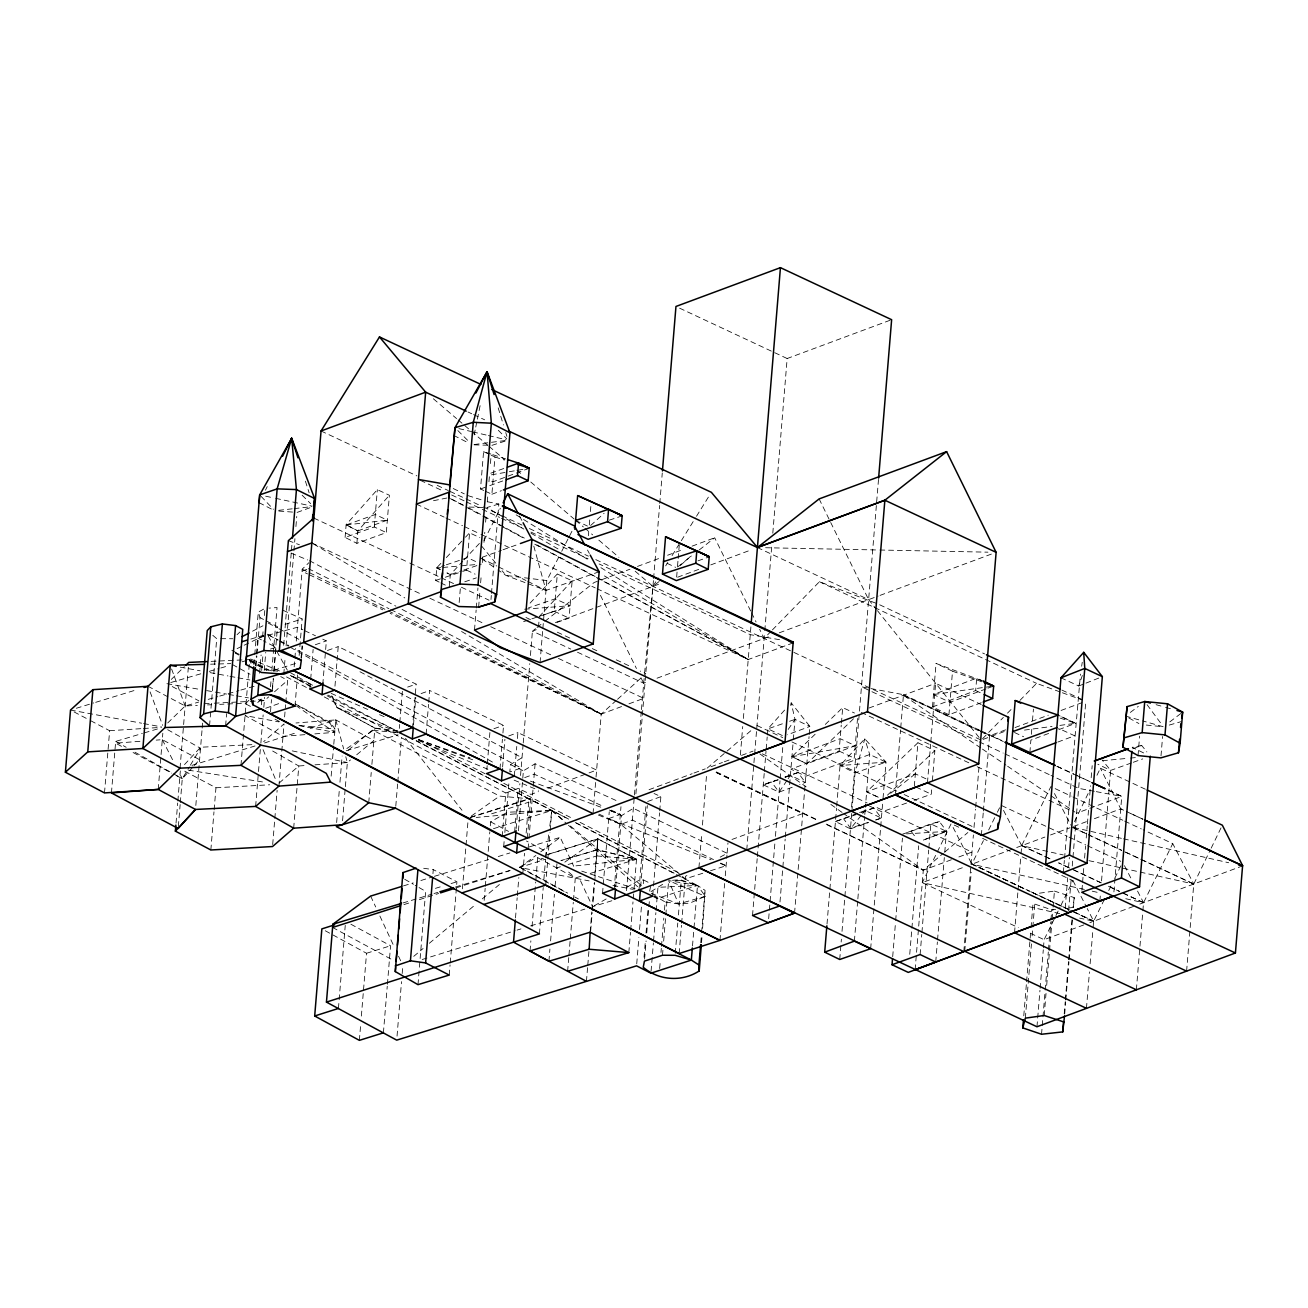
<?xml version="1.0" encoding="UTF-8"?>
<svg xmlns="http://www.w3.org/2000/svg" width="1308" height="1308" viewBox="0 0 1308 1308"><rect width="100%" height="100%" fill="white"/><g stroke="black" fill="none" stroke-linecap="round" stroke-linejoin="round"><path stroke-width="0.75" stroke-dasharray="5 3.75" d="M594.829 880.284L597.805 838.886L547.414 854.516M590.595 873.319L636.505 859.291L597.331 849.84L560.936 860.582L597.347 849.726L597.821 838.755L636.505 859.291L633.17 899.871M568.081 864.506L596.84 855.939L597.805 838.886L547.398 854.664M104.509 792.91L109.627 730.714L90.072 720.381M111.442 792.926L115.676 741.407L142.359 733.461M158.219 789.427L162.83 733.232M180.046 768.156L188.401 666.475M176.04 823.092L177.692 803.014M177.855 801.019L180.324 770.919M178.346 826.509L180.144 804.6M180.308 802.621L182.27 778.734L189.366 766.897M195.824 805.466L202.021 730.142M202.184 728.098L202.691 722M209.558 725.744L216.719 638.647L212.648 635.181M210.85 849.987L213.972 811.859M214.136 809.848L215.951 787.776L182.27 769.856M225.614 725.826L226.611 713.678M240.966 765.344L249.664 659.592L219.204 660.998M253.932 664.775L254.602 656.681M254.766 654.654L258.265 612.128L264.952 608.4L264.281 616.493M255.534 665.707L256.352 655.815M256.515 653.837L257.807 637.993L297.423 627.251L302.851 629.802M256.008 666.23L256.842 656.109M257.006 654.082L259.998 617.621L258.265 612.128M259.622 673.195L261.109 654.981M262.614 636.751L263.284 628.641M261.665 670.481L263.006 654.311M261.437 704.783L261.927 698.734M264.249 670.481L265.753 652.332M255.632 806.415L260.308 749.468M260.864 743.14L263.153 714.904M263.807 707.317L264.625 697.36M270.527 686.733L271.034 680.471M271.835 670.89L277.034 607.566L268.974 608.122M270.494 711.814L271.492 699.616M272.456 688.073L273.258 678.182M273.83 671.266L277.492 626.712L265.246 620.352M272.391 690.853L273.372 678.983M274.026 671.069L275.972 647.313L263.268 640.789M283.656 645.253L291.292 552.27M291.455 550.243L292.125 542.15M283.787 674.16L285.111 657.989M286.109 645.858L293.76 552.859M293.924 550.832L294.921 538.7M295.919 526.568L296.752 516.464M272.685 844.543L274.664 820.459M274.827 818.448L277.132 790.359M278.915 786.108L284.032 723.896L263.66 741.669M284.604 716.964L285.602 704.75M285.782 702.723L287.613 680.356L280.713 676.579M294.169 666.835L295.673 648.457M296.278 641.1L302.197 569.193L308.868 562.718M294.987 706.075L297.603 674.405M299.156 655.439L302.148 618.978L280.631 609.185M301.036 658.087L302.034 645.858M301.494 658.235L302.491 646.038M293.679 828.177L298.796 765.981L271.116 750.138M309.882 688.956L310.536 681.043M310.699 679.065L313.135 649.373M322.782 684.427L326.362 640.887L322.749 639.187M345.099 537.424L346.146 524.606L377.342 489.666L389.392 495.258L386.318 532.585L356.888 543.327L345.099 537.424L374.284 526.961L386.318 532.585M334.962 686.193L336.908 662.437M337.072 660.458L338.216 646.61L416.14 684.149L412.56 727.689M331.153 776.135L333.638 745.985M333.785 744.285L335.78 719.907L295.984 722.981M356.888 543.327L357.901 530.885L389.392 495.258M336.647 822.569L339.295 790.277M339.966 782.217L342.124 755.991M342.565 820.754L345.198 788.642M345.377 786.631L347.356 762.564L345.77 756.743M374.284 526.961L377.342 489.666M338.429 1008.452L345.247 925.41M368.742 802.736L371.227 772.472M371.897 764.395L374.873 728.082L336.826 707.17L332.543 696.526L329.027 694.532M359.373 1040.351L360.714 1024.148M361.368 1016.054L366.534 953.27L323.632 929.874M399.316 728.409L399.643 724.452M399.807 722.474L402.406 690.804M395.784 806.202L397.599 784.015M397.779 782.004L401.425 737.614M383.408 1032.83L387.25 986.248M387.413 984.237L390.569 945.749L350.773 924.167M413.492 725.106L415.781 697.393M397.043 1036.1L401.523 981.638M402.177 973.561L402.848 965.484M439.128 582.093L435.728 580.425L436.774 567.737L440.878 563.372M426.114 734.066L428.55 704.374M428.713 702.396L429.694 690.526L503.564 725.368L502.583 737.238M449.282 587.063L450.312 574.621L462.689 561.345M417.988 984.662L425.656 891.353L415.192 885.32M432.948 873.679L433.275 869.624L420.015 867.76M459.173 602.498L460.514 586.229M462.656 571.416L466.515 570.141L469.572 532.863L479.889 537.637M483.764 490.484L480.51 488.979L483.584 451.652L490.941 454.072M474.493 630.047L476.145 610.002M476.308 608.007L477.943 587.962M478.63 607.076L479.971 590.824M480.625 582.812L481.311 574.572M482.292 562.604L482.979 554.265M483.96 542.379L484.794 532.274M485.611 522.17L486.314 513.635M487.279 501.945L487.786 495.879M488.947 481.736L489.437 475.671M490.435 463.539L491.105 455.446M449.233 975.065L450.066 964.928M450.246 962.901L456.917 881.772L433.275 869.624M485.382 491.236L491.89 494.244L494.947 456.983L483.584 451.652M462.427 888.835L467.904 822.258M490.99 599.505L491.317 595.451M491.481 593.407L498.839 504.038L487.295 501.716M486.854 769.611L487.181 765.654M487.344 763.676L489.944 732.006M484.173 900.395L485.17 888.295M485.333 886.268L489.813 831.806M490.304 825.806L490.631 821.833L507.439 812.219L551.812 810.453L567.999 818.792M499.983 768.908L502.419 739.216M502.615 766.979L504.904 739.265M502.207 836.531L505.787 792.991L518.197 788.413L530.966 794.447L538.471 791.651M503.694 846.603L504.185 840.553M504.855 832.477L508.992 782.053M359.978 671.756L522.023 757.741L510.431 764.575L509.826 771.965L521.173 767.976L296.049 649.357M514.322 776.135L516.758 746.443M517.412 738.529L517.903 732.594L596.628 770.085L587.243 773.568M514.616 831.953L518.197 788.413M516.202 828.504L519.881 783.639M520.551 775.513L523.069 745.004M523.233 742.977L529.756 663.663M530.427 655.521L532.421 631.126L535.512 628.69M518.459 830.744L522.432 782.315M522.775 778.293L523.38 770.804L535.103 763.774L617.621 801.199M538.504 627.104L538.945 621.774M515.499 917.954L517.167 897.779M517.33 895.767L518.818 877.603M564.124 891.418L519.652 867.515L536.166 857.394M522.824 873.466L524.492 853.29M526.143 833.114L528.972 798.828L416.124 740.524M540.057 662.6L542.689 630.521M542.853 628.51L543.36 622.51M543.523 620.499L546.809 580.572L560.805 553.104M527.386 837.987L530.966 794.447M528.105 848.794L528.775 840.733M528.939 838.706L533.092 788.283M533.255 786.255L535.103 763.774M523.592 621.66L554.232 611.245L557.306 573.999L572.136 580.817L569.078 618.144L555.638 622.837M530.034 950.998L530.868 940.861M532.029 926.653L535.708 882.033M535.871 880.006L537.719 857.525L543.523 858.816M539.419 933.879L543.229 887.478M543.883 879.401L545.55 859.225L519.652 867.515L589.107 880.889M545.714 857.312L546.172 851.557L526.47 841.011M545.665 885.14L547.66 860.926M547.823 858.915L549.981 832.689M550.145 830.662L551.812 810.453L529.429 798.812L499.623 796.082L373.205 730.305L344.151 750.4M548.919 961.233L549.916 949.068M550.586 940.942L554.428 894.296M555.082 886.186L557.094 861.825M588.42 535.74L588.714 532.192M589.303 524.949L589.777 519.194M590.415 511.542L590.889 505.804M567.623 971.304L568.784 957.096M568.964 955.069L570.125 940.877M570.288 938.85L573.296 902.34M573.46 900.296L575.291 877.995L566.201 869.853M593.047 813.625L595.876 779.094M596.039 777.066L601.222 714.103L616.068 700.614M590.137 932.195L591.805 911.921M591.968 909.894L594.143 883.521M594.813 875.395L597.821 838.755M586.442 981.36L587.603 967.233M587.783 965.206L588.943 951.096M590.66 931.002L592.164 912.739M592.328 910.711L594.666 882.311M602.547 893.266L609.25 811.745M614.204 889.048L620.973 806.709M615.692 886.906L621.562 815.62L633.334 808.311L727.117 853.306M626.565 890.634L634.266 797.062M634.429 795.019L641.28 711.65M641.46 709.606L644.403 675.108M635.901 793.825L653.428 580.605M653.591 578.577L659.608 505.477M659.772 503.433L662.273 472.973M628.821 952.6L630.489 932.326M630.669 930.299L632.99 901.899M639.007 889.914L645.858 806.644M640.658 886.808L647.346 805.564M636.734 963.816L638.876 937.591M639.547 929.53L641.541 905.316M643.307 883.717L643.618 879.973L639.269 880.137L623.507 889.097M644.043 957.194L645.367 941.057M646.038 932.996L648.032 908.782M644.599 959.107L646.087 940.942M646.757 932.882L648.752 908.668M648.915 906.657L649.406 900.591M676.645 577.041L677.086 571.71M677.528 566.25L678.002 560.494M678.165 558.581L679.261 545.191M652.692 896.144L653.362 888.018M653.526 885.99L659.543 812.857M659.706 810.829L660.883 796.621L654.033 793.498M651.073 971.174L653.395 942.921M653.559 940.91L655.88 912.673M656.044 910.646L657.957 887.331L697.491 885.451L705.061 890.339L702.331 932.62M659.657 968.541L660.327 960.464M660.981 952.404L661.308 948.365M661.488 946.354L663.81 918.102M664.464 910.041L665.134 901.964L654.621 895.751M662.502 955.249L662.992 949.199M663.663 941.122L665.641 916.924M665.821 914.897L668.47 882.622M675.288 953.287L677.773 923.023M678.443 914.946L681.255 880.66L672.247 880.627M679.146 953.532L681.468 925.296M681.631 923.268L685.49 876.311L688.956 874.398M692.504 945.978L693.829 929.825M694.008 927.813L697.491 885.451L575.193 822.519M698.93 867.695L701.775 833.163M702.445 825.037L706.614 774.254M707.121 768.172L752.313 729.472M700.745 942.79L701.415 934.73M701.579 932.702L705.061 890.339M701.513 942.708L702.167 934.631M719.956 940.387L724.632 883.521M725.27 875.837L726.97 855.072M727.134 853.045L727.967 842.892M740.377 755.01L742.715 726.529M743.369 718.452L750.906 626.875M746.754 849.938L764.624 632.663M764.788 630.636L771.802 545.338M772.799 533.157L787.154 358.523L891.631 319.692M752.525 915.486L757.185 858.686M757.365 856.658L764.199 773.486M764.362 771.458L766.03 751.184M766.194 749.157L767.191 736.976M767.371 734.949L767.861 728.867L784.653 710.064M768.663 918.739L774.843 843.644M775.431 836.335L780.009 780.762M780.173 778.734L782.838 746.279M779.993 901.98L785.176 839.066M785.34 837.038L793.171 741.701M793.335 739.674L795.002 719.384L791.176 702.821L789.836 708.723M794.561 913.082L809.063 736.617M809.227 734.573L809.897 726.463L791.193 702.837M857.508 718.484L854.255 758.133L805.81 776.233L790.915 769.153L839.115 751.086L841.257 725.073M841.42 723.128L842.695 707.612L854.467 713.04M827.016 924.02L836.548 808.131M836.711 806.104L840.047 765.54L864.768 738.84L886.023 762.09L882.851 800.627M851.573 807.069L878.616 478.09M839.72 959.483L841.387 939.193M842.025 931.345L851.721 813.429M851.884 811.401L855.056 772.865L864.801 738.856L869.722 754.503L865.389 807.232M854.386 941.122L857.688 900.918M857.852 898.907L864.621 816.519M864.801 814.508L865.226 809.276M870.67 948.709L882.687 802.654M895.228 794.79L900.574 729.799M900.738 727.755L903.468 694.679L861.449 686.798L977.403 741.015M892.694 956.688L895.506 922.532M895.669 920.521L902.438 838.117M914.325 786.271L917.905 742.748L934.86 750.661L932.31 781.775M909.747 954.3L911.741 930.184M911.905 928.173L918.674 845.785M981.229 702.739L948.938 714.724L932.473 706.974L936.038 663.434L983.485 681.288M927.454 782.822L930.626 744.236M930.789 742.208L935.629 683.299L981.229 704.554M915.126 969.719L923.301 870.196L943.281 853.306M914.194 800.316L931.28 794.218L931.721 788.888M920.113 954.546L921.764 934.452M921.927 932.44L928.696 850.036M928.86 848.042L930.855 823.909L939.406 821.555L946.501 831.054L944.49 855.53M948.938 714.724L952.518 671.184L936.038 663.434M935.727 962.034L937.378 941.94M937.542 939.929L944.327 857.541M932.473 706.974L975.67 690.559L976.7 678.116L983.485 681.288M963.816 951.603L973.397 834.945M974.002 827.555L975.506 809.243M975.686 807.216L979.022 766.537M964.732 951.276L971.223 872.289M971.909 864.016L1025.374 889.26L971.909 864.016L983.42 840.603M981.376 835.354L983.224 813.02M983.387 810.976L989.567 735.832L1005.738 729.766M1014.534 932.751L1017.869 892.252M1018.033 890.225L1020.861 855.792M1021.025 853.764L1021.712 845.524L1050.864 786.615L1071.138 796.098M1029.87 752.558L1030.884 740.115L1042.067 735.913M1031.374 734.311L1031.849 728.491M1032.486 720.741L1033.434 709.1M1023.772 1015.842L1026.404 983.747M1026.567 981.736L1030.868 929.563M1031.031 927.552L1033.009 903.485L1051.779 909.828L1055.621 909.403M1025.341 1018.147L1031.44 943.902M1032.11 935.874L1034.906 901.768M1036.966 1026.764L1039.958 990.32M1040.122 988.292L1043.293 949.804M1043.457 947.777L1044.111 939.684L1060.003 907.229M1041.544 1034.252L1045.01 992.102M1045.174 990.107L1048.313 951.979M1048.476 949.968L1050.782 921.878M1050.945 919.867L1051.779 909.828M1044.209 1015.499L1046.024 993.426M1046.678 985.398L1051.959 921.175M1052.122 919.181L1052.956 909.142M1053.12 907.131L1054.444 891.075L1035.576 893.74M1063.355 872.6L1064.352 860.435M1064.532 858.408L1080.473 674.111M1065.203 908.095L1067.704 877.717M1068.538 867.58L1069.372 857.459M1068.571 910.728L1071.089 880.219M1072.249 866.043L1085.803 701.268M1064.221 1013.847L1065.219 1001.797M1065.382 999.803L1068.505 961.674M1068.669 959.663L1071.971 919.54M1064.679 1013.994L1065.66 1001.961M1065.824 999.95L1068.963 961.821M1069.127 959.827L1072.429 919.688M1073.427 907.654L1074.244 897.615L1054.444 891.075M1081.929 890.274L1082.435 884.241M1082.599 882.23L1083.743 868.169M1084.577 858.113L1085.575 846.063M1086.229 838.019L1087.226 825.969M1087.389 823.958L1088.877 805.875M1089.041 803.864L1090.529 785.765M1091.183 777.737L1092.18 765.671M1086.457 1008.337L1089.45 971.893M1090.12 963.783L1092.948 929.35M1093.112 927.323L1093.619 921.077L1087.242 908.586M1099.881 901.032L1100.371 894.999M1101.532 880.938L1110.623 770.396L1102.006 759.768M1113.909 891.909L1121.757 796.425L1106.96 789.525L1121.757 796.425L1076.582 813.233M1138.025 755.583L1139.611 736.142M1136.374 989.796L1142.701 912.837M1142.865 910.809L1143.535 902.7L1172.736 843.611L1143.143 829.779M1160.997 755.926L1162.599 736.486M1186.601 971.141L1193.763 884.045L1210.325 849.906M644.599 673.097L652.954 586.393L658.251 577.842M545.796 857.28L548.804 833.883M549.801 826.084L551.812 810.486L476.194 817.484M1074.244 897.615L1072.969 907.49L1065.252 908.341M1081.667 666.213L1082.256 662.257M649.651 891.091L650.567 886.481M474.15 434.943L475.36 429.024M475.769 427.046L476.979 421.127M477.371 419.149L480.183 405.333M1060.951 677.822L1078.708 685.981L1082.337 675.451M1074.489 821.653L1090.12 789.394M1096.971 775.268L1100.388 768.205L1145.35 789.214M1211.192 848.14L1222.326 825.184M1060.87 905.463L1073.001 880.693L1012.196 852.211M988.652 829.975L996.483 814.034M997.35 812.268L1000.849 805.188L1067.197 836.253M1104.344 899.463L1093.619 921.257L1089.809 922.68M1108.726 890.552L1111.326 885.238M1114.825 878.159L1121.79 863.983M265.442 490.189L267.241 486.609M484.058 540.564L500.359 508.256M561.721 551.306L573.689 527.827M190.379 765.196L200.533 748.29L166.868 729.226M665.69 565.857L667.816 562.44M672.067 555.606L695.431 517.968M696.494 516.268L709.247 495.732M788.201 729.439L795.002 719.384L809.897 726.463L787.416 734.753M787.007 780.402L779.077 792.125L763.267 784.849L775.955 780.189M788.135 778.718L790.408 775.366L805.303 782.446L799.678 784.522M857.705 813.249L835.436 821.522L850.445 828.847L861.449 815.08M862.675 813.543L865.128 810.486L873.777 808.066L881.412 818.072L875.951 819.969M192.93 767.011L182.27 778.734L173.49 774.042M194.254 765.54L199.584 759.686L162.306 739.658L156.208 740.115M572.136 580.817L539.37 616.444L570.092 605.702L555.262 598.802L528.448 607.909M184.51 764.575L200.614 747.244L252.722 744.612M464.062 559.873L481.949 540.694M530.083 603.119L557.306 573.999M446.339 557.568L464.111 538.667M465.468 537.228L469.572 532.863M771.05 631.323L764.15 638.386L759.654 629.295M772.423 629.9L819.413 581.733L877.832 603.936M248.912 700.238L246.084 703.132L219.695 704.358M257.741 702.576L261.976 698.259M982.586 738.693L1003.35 717.405M1007.503 713.154L1011.656 708.903M1019.962 700.385L1036.557 683.365L1060.559 692.096M171.283 679.424L184.379 666.671M167.702 722.964L185.164 705.96L198.603 702.118M815.146 734.229L791.945 756.645L806.84 763.79L855.285 745.707L840.145 738.66L791.945 756.711L806.84 763.79L856.38 715.999M825.299 724.419L842.695 707.612M917.905 742.748L866.664 791.831L879.336 797.733L866.664 791.831L915.338 773.829L928.909 780.189M237.042 634.707L239.904 632.009M887.413 795.182L934.86 750.661M590.644 525.505L604.1 513.308M617.556 699.273L645.776 673.669L640.233 671.069M680.356 565.481L690.82 556.145M250.302 701.366L264.33 700.663L268.696 696.853M274.517 691.785L287.613 680.356M279.144 783.034L298.796 765.981L306.889 765.409M944.817 852.015L967.871 832.526M413.753 956.344L423.089 948.513M429.318 943.281L476.047 904.09M482.276 898.874L499.411 884.502M348.369 750.122L374.873 728.082L398.09 730.731M314.983 764.837L347.356 762.564L350.462 759.964M356.708 754.781L373.859 740.524L335.78 719.907L306.922 729.259M890.666 793.318L915.338 773.829M537.065 627.48L543.229 622.608M544.782 621.398L594.159 582.501L599.816 580.409M659.118 581.52L652.954 586.393L634.396 570.533M677.642 566.936L691.54 555.998M699.257 549.932L714.691 537.768L750.661 610.983M1130.325 712.435L1138.32 706.369M1169.826 721.885L1182.661 712.124M519.652 867.515L535.871 855.448M540.744 851.835L560.216 837.349L573.721 866.305M471.371 815.996L499.623 796.082M564.827 862.119L597.805 838.886L636.505 859.291L572.577 866.207M650.959 891.631L665.429 882.606M594.29 905.741L606.16 898.972M720.185 857.132L725.384 854.255M252.558 631.192L262.957 625.764M237.075 648.621L242.405 646.07M244.171 645.22L263.693 635.868M306.791 569.323L302.017 571.269L307.527 573.901M1078.708 685.981L1084.152 683.839M1085.983 683.119L1100.519 677.38M946.501 831.054L922.68 840.325L946.469 831.414L930.855 823.909L904.645 833.425M986.052 688.891L949.968 702.282L933.487 694.532L976.7 678.116M1043.931 735.21L1051.403 732.415M1058.859 729.619L1075.634 723.308L1057.894 715.002M1057.829 742.061L1074.604 735.75L1058.63 728.409M529.2 468.264L492.903 481.802L489.666 480.298M491.89 494.244L501.438 490.68M840.047 765.54L869.722 754.503L886.023 762.09L855.056 772.865L840.047 765.54L886.023 762.09M859.552 812.562L865.128 810.486L881.412 818.072L875.624 819.969M835.436 821.522L856.119 814.622M861.416 812.66L873.777 808.066M951.39 859.748L923.301 870.196L825.364 823.975M958.878 856.953L971.991 852.08L874.496 806.415M1011.722 849.383L971.893 864.196L952.06 825.397M1016.708 847.519L1044.879 837.071M1073.492 826.476L1087.144 821.391M1094.42 818.677L1120.743 808.867L1124.439 810.584L1120.743 808.867L1100.388 768.205M1083.776 924.92L1044.111 939.684L1027.499 931.901M601.696 579.706L629.949 569.225M637.47 566.429L660.066 558.042M667.603 555.246L682.678 549.654M692.079 546.155L714.691 537.768M536.247 629.704L532.421 631.126L570.713 649.046M555.377 622.592L660.556 583.564M677.642 577.22L700.434 568.735M710.767 564.909L751.74 549.671M577.498 652.218L643.634 683.168L647.46 681.762M657.025 678.198L769.84 636.326M779.29 632.81L878.142 596.088M880.039 595.385L994.211 553.039M793.139 642.882L748.225 659.543L597.069 588.747M621.562 706.565L601.222 714.103L390.127 613.321M628.952 703.835L643.749 698.358L555.23 656.927M547.839 788.184L585.363 774.254M649.062 789.689L692.145 773.715M694.008 773.028L705.241 768.859M710.947 766.75L722.425 762.482M724.338 761.779L730.077 759.654M741.554 755.386L753.032 751.119M868.986 708.037L935.629 683.299M987.949 688.171L993.655 686.062L933.487 694.532M983.093 739.396L1005.917 730.927M1015.041 727.542L1048.264 715.198M1061.066 710.44L1081.994 702.674M1050.537 834.978L1070.009 827.768M962.345 867.744L922.271 882.638L1018.278 927.585M1133.545 906.411L1093.619 921.257L1079.672 918.118M1139.84 904.073L1240.703 866.599M647.673 801.493L660.883 796.621M777.737 779.797L763.267 784.849L778.587 779.715M785.487 777.181L798.043 772.538L805.303 782.446M792.19 787.285L779.077 792.125L771.687 782.266M508.73 735.946L517.903 732.594M785.013 776.87L798.043 772.538M357.901 530.885L387.332 520.143L375.298 514.518L346.113 524.982L357.901 530.885L346.146 524.606M731.973 839.458L802.736 813.56L714.479 771.655L817.974 820.492M297.079 512.425L309.849 507.782M946.469 831.414L902.782 834.095L939.406 821.555M490.794 473.185L505.607 467.839M480.51 488.979L487.917 486.298M489.764 485.628L502.73 480.952M327.425 650.501L338.216 646.61M611.179 810.126L620.335 814.41L608.678 818.628L711.061 859.83M482.194 557.257L501.405 550.357M503.057 549.752L518.655 544.161M524.688 777.59L534.253 774.156L603.855 806.693M906.607 803.03L881.935 811.859L865.634 804.256M1132.614 748.814L1141.753 745.544L1146.871 751.937M1131.404 762.956L1110.623 770.396L1097.837 764.232M1133.284 762.286L1142.734 758.902M265.688 708.249L280.697 702.919M421.094 693.583L429.694 690.526M697.965 560.854L709.198 556.881M599.162 571.76L545.992 590.431L505.983 575.438L497.988 569.961M315.31 644.762L326.362 640.887M782.347 723.814L767.861 728.867L783.672 736.142M789.574 721.28L795.002 719.384M784.98 777.263L790.408 775.366M850.445 828.847L868.659 822.503M493.95 728.687L503.564 725.368M407.655 687.076L416.14 684.149M450.312 574.621L446.927 572.904L450.312 574.621L461.92 570.68M463.849 570.01L481.279 564.108M464.765 581.798L476.374 577.858M440.142 569.65L436.758 567.983L444.458 565.416M446.371 564.778L467.528 557.699L477.829 562.505M435.728 580.425L443.428 577.858M445.358 577.22L460.743 572.07M609.315 520.143L622.15 515.875M867.891 822.487L850.511 828.16L843.889 819.184M264.592 742.96L297.308 732.366M653.46 896.699L657.041 898.547L697.491 885.451L705.323 896.307L689.806 903.109L678.574 903.942L665.134 901.964M681.648 877.03L685.278 878.894L702.772 873.254M710.538 870.752L726.087 865.749L720.692 863.1M403.943 904.596L411.66 902.128M419.377 899.659L438.654 893.478M456.018 887.903L510.006 870.605M491.939 445.341L508.093 440.175M470.128 817.614L529.413 799.057M270.494 649.046L275.972 647.313M470.7 817.157L528.972 798.828M285.079 624.341L302.148 618.978M273.912 670.252L296.671 663.123M366.534 953.27L390.569 945.749M491.628 813.805L528.841 802.196M493.492 828.683L551.812 810.486L564.189 820.852M346.228 750.792L398.041 734.736M403.502 885.892L413.164 882.9M420.898 880.513L432.49 876.916M434.419 876.327L488.571 859.536M498.25 856.544L509.875 852.947M529.233 846.946L560.216 837.349M422.206 959.5L515.139 930.707M517.085 930.102L520.944 928.909M530.623 925.9L584.839 909.109M611.866 900.738L592.589 906.706L579.64 878.96M191.949 765.376L255.011 745.969M435.417 888.361L443.232 885.957M451.047 883.57L456.917 881.772M76.322 708.266L93.751 702.919M95.697 702.331L136.375 689.856M581.03 876.246L575.291 877.995L537.702 857.688M402.913 902.978L432.098 894.116M434.043 893.528L437.935 892.334M455.446 887.02L509.924 870.474M560.429 866.779L556.587 867.923L560.592 867.498M250.842 639.056L263.595 635.247M144.272 732.889L159.511 728.36M498.839 504.038L486.821 507.537L523.903 529.102M170.759 682.547L201.546 673.587M209.247 671.347L218.877 668.551M220.807 667.996L228.491 665.756M241.964 661.832L249.664 659.592L268.647 669.974M1169.27 725.073L1181.026 721.673M208.201 699.371L217.815 696.641M219.728 696.085L238.939 690.608M240.852 690.052L256.221 685.67M651.188 893.348L678.574 903.942L705.323 896.307L670.464 881.396M433.504 500.702L446.78 498.037M1141.753 745.544L1132.172 747.326L1144.86 753.539M491.465 474.82L507.357 472.057M509.335 471.714L527.206 468.607M791.945 756.711L855.285 745.707M1024.458 730.093L1052.008 726.431M1059.889 725.4L1075.634 723.308L1057.878 715.149M474.134 444.54L506.098 440.436M346.113 524.982L387.332 520.143M278.669 510.333L292.207 508.828M294.153 508.616L311.566 506.67M1102.464 760.716L1128.379 758.264M1130.374 758.084L1136.341 757.512M436.758 567.983L440.812 567.639M442.823 567.459L459.01 566.053M461.037 565.874L477.224 564.451M672.459 880.3L680.176 879.695L697.491 885.451L668.633 880.611L678.574 903.942M524.606 609.217L570.092 605.702M304.911 734.655L283.019 736.339L245.07 715.574L278.947 721.902M314.852 733.886L334.766 732.349L330.319 723.569L295.216 704.145M139.94 741.325L115.529 743.157L122.56 746.901M109.627 730.714L141.444 728.638M143.439 728.507L161.342 727.346M215.951 787.776L269.677 784.784M204.195 703.704L212.207 703.295M214.218 703.197L248.291 701.48M211.078 661.374L217.177 661.096M148 686.291L185.164 705.96L197.345 705.388M207.498 704.914L211.569 704.734M210.572 664.186L216.621 664.006M218.632 663.957L230.731 663.614M220.725 638.664L232.775 638.745M765.589 547.725L877.782 549.981M879.826 550.014L987.949 552.172M474.117 444.851L487.982 445.227M482.865 507.439L467.021 507.014L524.345 538.095M278.849 511.068L293.041 512.115M596.84 855.939L636.505 859.291L597.347 849.726M373.205 730.305L401.785 733.118M1146.282 725.057L1163.401 726.774L1142.571 720.904M299.728 725.482L335.028 729.046L330.417 722.441L295.232 703.949M270.821 670.383L266.881 669.909L249.354 660.066M272.783 670.612L280.631 671.56M546.809 580.572L505.983 575.438L502.109 570.762M188.417 770.167L265.737 782.446M779.552 639.694L750.269 634.658L599.113 563.961M166.917 683.675L198.718 689.218M206.664 690.608L226.546 694.074M228.54 694.417L234.508 695.464M236.486 695.807L248.422 697.883M258.363 699.616L264.33 700.663M180.21 667.129L200.124 670.808M210.065 672.639L227.984 675.942M229.979 676.318L235.947 677.413M237.942 677.789L249.893 679.98M70.518 710.048L141.607 723.193M143.586 723.569L161.358 726.856M1094.322 791.291L1078.642 788.348L1051.027 775.448M1096.284 791.651L1121.757 796.425M298.878 725.629L334.766 732.349L296.507 705.993M612.929 885.467L632.778 889.293M397.91 732.791L374.873 728.082L336.81 707.464L332.363 698.685L327.098 695.774M292.24 750.874L347.356 762.564M265.671 496.19L273.65 497.907M275.628 498.332L311.5 506.033M1003.53 810.388L1021.695 845.671L1063.224 854.925M1088.943 860.664L1193.763 884.045L1172.736 843.611M1084.348 889.424L971.893 864.196L1029.069 890.911M1092.245 891.189L1100.126 892.972M1125.779 898.727L1143.535 902.7L1136.112 888.312M1059.742 913.622L922.271 882.638L951.178 823.648L960.415 827.98M1073.852 827.523L1121.496 838.363M1123.474 838.82L1228.686 862.74M458.912 428.615L470.716 431.395M472.679 431.853L486.445 435.09M488.424 435.564L506.114 439.717M1156.109 704.685L1163.695 706.811M1165.591 707.35L1171.281 708.936M1125.518 716.081L1140.674 720.365M681.255 880.66L697.491 885.451M467.97 495.618L481.491 499.885M494.947 456.983L504.463 460.089M492.789 454.677L505.673 458.912M581.749 871.144L635.083 888.688M1060.281 718.141L1075.634 723.308M418.822 739.641L470.013 757.822M952.518 671.184L982.439 682.008M1062.407 692.766L1082.223 699.96M418.773 739.87L475.491 760.815M530.427 781.121L603.119 808.033M610.771 810.862L620.335 814.41M288.381 540.645L299.434 544.766M720.463 863.525L726.087 865.749M336.81 707.464L398.041 732.088M291.144 553.137L307.674 559.971M235.522 652.741L239.299 654.294M250.613 658.987L280.795 671.478M418.609 740.557L489.764 770.052M514.109 780.14L538.438 790.228M598.361 815.048L620.842 824.367L685.278 878.894M311.304 687.027L290.229 675.369L312.563 685.196M331.169 693.387L370.262 710.571M379.565 714.659L385.141 717.111M609.381 810.028L621.562 815.62M980.755 747.947L903.419 695.267L982.978 732.12M984.842 732.987L1003.334 741.554M1056.995 766.423L1077.351 775.857M1079.198 776.707L1090.3 781.857M1014.468 732.496L1023.592 736.731M554.232 611.245L569.078 618.144M903.468 694.679L979.316 730.028M981.163 730.894L1003.367 741.244M1057.011 766.243L1073.655 774.009M1075.519 774.876L1090.316 781.759M1071.857 827.081L1086.637 833.981M1088.485 834.847L1121.741 850.38L1088.501 834.766M466.515 570.141L475.098 574.147M839.115 751.086L854.255 758.133M1030.917 891.778L1073.345 911.594M1075.176 912.461L1093.619 921.077M679.604 308.165L787.154 358.523M468.035 412.004L471.73 413.753M473.578 414.603L484.63 419.786M757.43 547.561L868.626 599.62L876.213 609.087M879.663 604.786L984.564 653.886M1061.867 690.068L1082.108 699.535M819.413 581.733L872.779 606.699M874.611 607.566L1036.557 683.365M975.67 690.559L982.455 693.731M321.049 431.002L416.925 475.899M437.215 485.382L448.284 490.565M450.115 491.432L481.458 506.114M483.306 506.964L499.901 514.747M501.749 515.597L522.039 525.097M529.413 528.546L588.404 556.178M595.794 559.628L981.196 740.099M420.309 480.33L442.431 490.68M451.652 494.996L464.553 501.029M466.4 501.896L499.574 517.412M501.422 518.262L523.543 528.612M530.917 532.062L588.06 558.794M979.251 741.881L1003.171 753.065M1005.018 753.931L1049.18 774.581M1072.985 796.964L1122.804 820.247M1124.651 821.113L1141.295 828.912M416.434 504.136L444.099 517.085M445.93 517.952L462.525 525.718M464.373 526.584L479.104 533.484M480.952 534.351L595.238 587.881M861.253 712.451L969.849 763.283M977.207 766.717L1047.136 799.45M1048.983 800.316L1071.072 810.649M1073.721 827.85L1086.654 833.899M1069.045 837.12L1085.689 844.903M1087.537 845.769L1120.809 861.351M916.025 787.056L931.28 794.218M1021.712 845.524L1051.24 859.389L1021.695 845.671M1069.699 868.054L1058.63 862.855L1069.699 868.136M1101.074 882.786L1071.546 868.921L1101.074 882.818M1108.465 886.235L1119.534 891.435L1108.465 886.284M756.989 725.531L782.74 737.614M791.929 741.93L896.781 791.095M904.139 794.545L974.019 827.326M313.887 518.099L407.916 562.178M409.764 563.029L439.259 576.861M441.107 577.727L454.023 583.777M461.397 587.227L489.045 600.192M525.93 617.49L531.457 620.074M557.273 632.173L572.021 639.089M592.295 648.605L599.685 652.054M616.264 659.837L631.028 666.753M982.602 838.363L1010.348 851.345M762.302 753.866L867.139 802.965M311.844 542.967L422.484 594.764M429.858 598.23L483.322 623.262M490.696 626.712L553.398 656.06M575.602 520.486L587.456 526.061M666.982 563.274L675.631 567.345M903.419 695.267L978.564 730.649M980.395 731.515L989.567 735.832M304.65 630.669L315.506 635.77M599.048 814.116L620.842 824.367L632.369 820.034L713.481 859.585M716.326 771.916L818.89 820.623M826.231 824.105L923.301 870.196L844.069 813.838M309.358 574.768L382.786 609.822M453.255 488.538L464.291 493.852M510.431 764.575L523.38 770.804M302.197 569.193L307.691 571.858M309.538 572.74L386.579 610.084M388.411 610.967L601.222 714.103L460.923 631.126M440.812 582.91L445.897 585.395M480.428 557.895L496.811 566.021M498.642 566.936L525.963 580.49M527.778 581.39L545.992 590.431L533.566 545.273M308.377 568.669L388.917 608.661M390.749 609.577L601.222 714.103L397.746 607.125M332.363 698.685L396.422 730.894M436.774 567.737L440.158 569.454M453.794 435.45L468.804 443.101M452.012 499.362L463.686 505.313M533.533 801.15L540.384 804.649M257.807 637.993L261.437 639.857M418.315 739.543L485.562 773.976M503.727 783.279L572.806 818.628M580.065 822.356L678.214 872.6M416.287 741.031L568.964 819.282M576.223 822.994L674.372 873.303M259.131 502.697L273.061 509.875M643.618 879.973L648.997 882.736M259.998 617.621L263.497 619.452M246.018 704.08L251.447 706.909M274.974 719.171L280.419 722M290.229 675.369L310.012 685.703M328.014 695.088L398.155 731.695M309.506 560.723L395.948 606.176M267.241 634.167L278.048 639.857M279.847 640.806L288.855 645.547M286.501 676.923L309.865 689.283M324.237 696.902L505.787 792.991M74.066 711.928L88.29 719.433M268.156 623.033L277.165 627.824M278.964 628.772L300.562 640.233M133.089 752.525L171.74 773.11M490.631 821.833L508.55 831.414M172.231 686.536L198.865 700.843M450.475 498.626L480.968 515.107M482.766 516.071L500.702 525.767M502.485 526.732L524.018 538.373M534.776 544.193L748.225 659.543L599.277 566.675M536.885 544.896L595.974 576.959M597.772 577.923L748.225 659.543L601.631 574.294M332.592 927.47L393.168 960.252M519.701 866.991L567.688 893.135M574.801 897.026L578.365 898.956M235.26 653.117L238.775 655.046M249.288 660.834L266.848 670.481M232.481 664.578L250.024 674.241M1128.869 717.961L1138.908 723.553M231.827 650.24L238.841 654.18M115.676 741.407L126.189 747.293M134.953 752.198L171.757 772.832M173.506 773.813L182.27 778.734L179.556 773.404M290.458 672.737L311.5 684.624M269.007 635.181L277.868 640.201M279.634 641.214L288.496 646.234M290.262 647.247L495.667 763.905M404.712 879.27L413.442 884.306M530.983 533.223L559.235 549.654M313.593 544.014L404.793 597.936M516.153 514.845L588.894 560.184M982.439 749.092L1005.983 765.131M1007.65 766.275L1074.914 812.088M482.014 558.99L496.402 568.866M759.899 753.931L806.104 786.827M830.874 804.436L842.417 812.66M570.386 826.035L641.558 885.598M653.935 895.947L657.041 898.547M433.373 398.776L456.574 418.593M458.127 419.917L487.492 445.014M489.045 446.339L504.512 459.549M516.873 470.128L521.516 474.085M530.786 482.014L574.081 518.998M575.634 520.322L583.368 526.928M584.905 528.252L592.638 534.858M598.835 540.139L618.929 557.322M551.812 810.486L566.953 823.942M568.473 825.283L641.182 889.849M302.132 495.209L310.65 503.645M457.833 430.545L469.278 441.957M498.315 430.283L506.686 438.769M261.06 496.337L273.421 509.319M481.409 545.812L496.926 564.533M877.472 610.673L979.937 738.529M405.513 738.366L461.969 810.241M911.398 831.708L915.96 837.741M1147.051 704.669L1162.24 725.188M268.205 635.884L275.857 649.618M276.822 651.335L287.368 670.219M587.505 550.03L589.352 553.464M519.505 516.006L522.235 521.14M1054.477 793.547L1070.941 825.184M1124.455 865.683L1131.616 879.565M1073.001 880.693L1085.427 905.005M162.306 739.658L174.111 762.744M819.119 498.92L868.626 599.62M751.56 612.814L756.057 621.97M600.454 595.32L636.44 668.535M640.936 677.691L643.634 683.168M370.638 896.078L375.69 906.951M379.876 915.992L394.264 946.976M398.548 956.23L401.131 961.789M263.055 749.68L276.086 780.696M150.093 691.883L162.633 725.351M171.61 668.993L185.164 705.96M249.664 659.592L251.005 663.319M305.402 481.164L309.146 492.838M498.184 407.883L503.416 424.986M505.755 432.572L506.915 436.381M335.78 719.907L343.677 748.994M1142.898 819.184L1126.286 811.451L1142.898 819.233M1193.763 884.045L1123.588 851.246L1193.763 884.045M1143.535 902.7L1121.381 892.301L1143.535 902.7M1069.633 910.008L1027.221 890.127L1069.633 909.976M1093.619 921.257L1071.481 910.875L1093.619 921.257"/><path stroke-width="1.5" d="M589.156 949.248L590.137 932.195L530.034 950.998L548.919 961.233L589.156 949.248L628.821 952.6L590.137 932.195M300.202 668.192L283.787 674.16L261.502 672.492L245.822 664.431L246.394 656.632L263.856 650.599L283.149 651.319L301.331 660.246L300.202 668.192L254.226 681.55L255.371 667.685M259.131 502.697L259.687 494.898L291.684 438.294L314.623 498.511L312.792 520.764M1147.149 790.048L1222.326 825.184L1242.6 865.667L1235.422 952.992L1036.966 1026.764L698.93 867.695L794.561 913.082L768.336 922.761L752.525 915.486L779.666 906.003L794.561 913.082L719.956 940.387L679.146 953.532L395.621 808.23L368.742 802.736L342.238 824.759L293.679 828.177L255.632 806.415L195.497 809.456L158.219 789.427L104.509 792.91L65.4 772.243L70.518 710.048L92.884 689.659L148 686.291L170.253 665.298L204.522 664.35M65.4 772.243L87.767 751.871L92.884 689.659M87.767 751.871L142.883 748.503L165.135 727.51L170.253 665.298L176.22 666.393M293.679 828.177L272.522 846.538L210.85 849.987L175.37 831.12L175.877 825.086M368.742 802.736L330.662 782.119L326.232 773.339L284.098 750.024L260.701 745.135L225.614 725.826L209.558 725.744L200.075 717.651L207.236 630.57L210.801 626.826L222.376 623.949L235.587 625.584L242.748 629.328L235.587 716.408L225.614 725.826L165.135 727.51M200.075 717.651L203.639 713.906L210.801 626.826M203.639 713.906L215.215 711.045L222.376 623.949M640.331 890.862L639.498 901.016L719.956 940.387L626.238 894.672L515.041 842.614L261.109 708.822L235.587 716.408L228.426 712.664L235.587 625.584M245.822 664.431L259.687 494.898L277.149 488.865L296.442 489.584L314.623 498.511L313.495 506.458M527.386 837.987L514.616 831.953L502.207 836.531L252.836 704.718L251.103 699.208L253.768 666.802M252.836 704.718L253.18 700.663M258.788 683.332L257.79 695.48L251.103 699.208M263.856 650.599L277.149 488.865L291.651 438.294L297.946 457.8M301.331 660.246L279.291 651.155L288.381 540.645L313.887 518.099M292.452 538.111L296.442 489.584L291.684 438.294L290.736 442.251M312.334 520.617L312.825 514.551M480.903 384.421L379.483 336.941L321.049 431.002L303.669 642.506L279.291 651.155M593.047 813.625L293.842 670.791L322.782 684.427L309.882 688.956L322.046 694.679L323.027 682.809M383.408 1032.83L359.373 1040.351L314.688 1015.989L321.85 928.893L334.619 924.838M692.341 947.989L691.343 960.088L675.124 955.298L662.502 955.249L644.435 961.118L643.225 967.282C658.872 980.608 681.942 982.177 699.191 970.961L698.93 964.993L691.343 960.088L650.894 973.185L636.555 965.844L396.716 1040.138L326.46 1002.108L332.853 924.249L370.638 896.078L401.572 886.497M322.046 694.679L334.635 690.15L412.56 727.689L398.989 732.366L412.363 738.955L413.328 727.084M395.212 965.909L410.434 960.808L425.607 962.933L449.233 975.065L417.988 984.662L395.294 971.582L402.88 872.6L416.206 868.136M395.294 971.582L395.621 967.511M396.128 961.429L396.962 951.292M397.469 945.21L398.302 935.056M398.793 928.974L399.627 918.837M400.134 912.755L400.967 902.602M401.294 898.547L402.128 888.41M410.434 960.808L417.939 869.526M442.153 576.975L442.496 572.806M447.32 514.306L447.679 509.842M448.644 498.119L448.971 494.032M449.641 486.004L454.971 427.7L487.066 371.75L509.94 432.768L496.631 594.502L494.784 601.909L478.63 607.076L458.846 606.536L440.502 597.184L441.679 589.434L459.975 584.038L478.041 584.938L496.631 594.502M440.502 597.184L454.971 427.7L473.283 422.304L491.35 423.203L509.94 432.768M425.607 962.933L432.605 877.75M459.975 584.038L473.283 422.304L487.034 371.734L494.097 394.575M478.041 584.938L491.35 423.203L487.066 371.75L487.328 375.756M494.784 601.909L495.454 593.832M506.425 479.611L517.543 475.589L518.557 463.146L507.52 459.517M412.363 738.955L426.114 734.066L499.983 768.908L486.527 773.568L501.487 780.827L502.468 768.957M503.351 489.977L528.17 480.706L529.2 468.166L518.557 463.146L507.455 467.169M590.235 555.115L599.162 571.76L593.227 643.912L540.057 662.6L500.048 647.607L474.493 630.047L526.012 611.539L531.931 539.386L523.118 522.791M528.105 848.794L516.627 852.93L503.694 846.603L515.041 842.614L516.039 830.416M516.627 852.93L517.461 842.842M515.336 919.965L513.521 942.169L586.442 981.36M574.866 529.364L577.645 495.601L622.167 515.63L621.12 528.318L588.126 539.288L577.956 534.514M578.234 531.669L607.566 521.679L608.596 509.237L622.15 515.875M614.204 889.048L602.547 893.266L614.695 899.005L615.528 888.917M662.437 470.945L675.958 306.464L780.435 267.649L891.631 319.692L878.616 478.09M662.486 574.081L665.559 536.754L709.23 556.652L708.184 569.323L676.35 580.605L662.486 574.081L695.791 563.241L708.184 569.323M695.791 563.241L696.804 550.799L709.198 556.881M698.93 964.993L700.581 944.817M699.191 970.961L701.35 944.719M751.217 623.017L780.435 267.649M740.034 759.065L784.964 742.421L793.204 642.064L502.517 505.771L793.139 642.882M824.694 952.159L854.386 941.122L870.67 948.709L839.72 959.483L824.694 952.159L826.869 925.786M515.041 842.614L867.466 711.732L884.862 500.228L946.616 451.636L996.124 552.336L978.727 763.839L614.695 899.005M892.04 964.732L920.113 954.546L935.727 962.034L908.259 972.4L892.04 964.732L892.53 958.699M983.142 702.036L992.625 698.505L993.655 686.062L983.485 681.288M1235.422 952.992L895.228 794.79L981.376 835.354L997.546 829.305L998.053 823.206M997.546 829.305L1000.407 816.846L1008.582 717.307L983.06 705.404M1055.965 742.748L1029.87 752.558L1011.624 744.089L1015.204 700.548L1057.894 715.002M1064.516 1016.005L1062.734 1031.898L1041.544 1034.252L1022.774 1027.892L1023.445 1019.864M1045.599 864.441L1060.951 677.822L1083.743 652.332L1102.35 676.661L1086.997 863.28L1063.355 872.6L1045.599 864.441L1069.437 855.04L1086.997 863.28M1069.437 855.04L1084.773 668.421L1083.694 652.349M1062.734 1031.898L1063.568 1021.875M1122.967 747.195L1127.104 706.614L1144.729 701.513L1167.553 703.802L1182.661 712.124L1180.11 743.222L1178.475 752.77L1160.85 757.872L1138.025 755.583L1122.967 747.195L1127.104 706.614M1150.288 756.188L1139.546 886.824L1099.881 901.032L1081.765 892.285L1121.447 877.962L1131.845 751.348M1124.537 737.712L1142.162 732.611L1144.729 701.513L1150.419 703.099M1180.11 743.222L1164.987 734.9L1167.553 703.802M1178.475 752.77L1179.587 739.167M1180.552 727.493L1180.862 723.618M448.677 497.661L449.282 493.868M1181.68 717.847L1182.661 712.124L1176.971 710.522M1007.781 720.871L1008.582 717.307M1022.774 1027.892L1025.341 1018.147L1044.209 1015.499L1064.009 1022.022M449.576 486.756L450.148 484.974L418.478 479.48M282.593 456.214L291.619 438.327M503.106 502.828L507.668 493.77L574.604 526.012L584.741 544.88M475.932 392.989L487.001 371.766M175.37 831.12L195.497 809.456L178.182 828.487L111.442 792.926L158.219 789.427L180.046 768.156L240.966 765.344L278.915 786.108L330.662 782.119M240.966 765.344L260.701 745.135M185.834 665.249L188.744 662.42L207.024 661.57M255.632 806.415L278.915 786.108M508.599 430.986L757.43 547.561L819.119 498.92L946.616 451.636M242.143 636.62L249.092 633.007M1060.951 677.822L1084.773 668.421L1102.35 676.661M441.401 591.51L303.669 642.506L963.816 951.603L915.126 969.719L1113.582 895.947L964.732 951.276L1086.457 1008.337M321.049 431.002L425.656 392.171L466.204 411.153M491.955 389.604L711.372 492.315L757.43 547.447L884.862 500.228L996.124 552.336M757.43 547.561L884.862 500.228M379.483 336.941L425.656 392.171L408.26 603.658L851.23 811.124L927.454 782.822L1000.407 816.846M639.498 901.016L652.692 896.144L639.007 889.914M416.434 504.136L449.576 491.988M501.487 780.827L514.322 776.135M1012.654 731.646L1057.878 715.149M1011.624 744.089L1056.848 727.591M520.388 543.523L531.931 539.386L599.162 571.76M287.482 551.633L311.844 542.967M575.602 520.486L608.596 509.237M663.516 561.639L696.804 550.799M332.592 927.47L400.084 905.839M440.583 892.857L454.089 888.524M326.46 1002.108L539.419 933.879L336.32 826.591L395.621 808.23M462.1 892.857L522.824 873.466M314.688 1015.989L338.429 1008.452M270.331 713.808L294.987 706.075L279.274 697.18L269.873 694.646L257.79 695.48L272.391 690.853L254.226 681.55M483.846 904.433L545.665 885.14L691.343 960.088M144.125 687.485L148 686.291L142.883 748.503L180.046 768.156M567.623 971.304L628.821 952.6M332.853 924.249L400.967 903.566M439.88 891.745L453.5 887.609M241.718 641.77L247.196 640.135M478.63 607.076L490.647 603.56L784.964 742.421M1142.162 732.611L1164.987 734.9M215.215 711.045L228.426 712.664M789.313 641.378L793.204 642.064M1238.611 864.997L1242.584 865.912L1144.745 820.1M517.788 464.438L529.2 468.166L518.557 463.146M984.303 682.678L993.655 686.062L983.485 681.288M622.167 515.63L577.645 495.601M709.23 556.652L665.559 536.754M269.873 694.646L294.987 706.075M1005.182 742.421L1055.147 765.556M1092.164 782.707L1105.113 788.708L1092.164 782.625M1005.214 742.11L1055.164 765.393M1144.745 820.051L1242.6 865.667M1064.712 914.161L1186.601 971.141M986.412 654.752L1060.036 689.202M1015.204 700.548L1020.681 703.115M984.156 694.532L992.625 698.505M867.466 711.732L978.727 763.839M851.23 811.124L1068.407 912.771M1014.534 932.751L1136.374 989.796M517.543 475.589L528.17 480.706M526.012 611.539L593.227 643.912M607.566 521.679L621.12 528.318M1121.447 877.962L1139.546 886.824M502.305 506.196L505.771 508.354M507.668 493.77L517.674 512.589M402.88 872.6L402.962 878.273M1128.395 748.683L1094.404 760.978L1128.395 748.683"/></g></svg>
